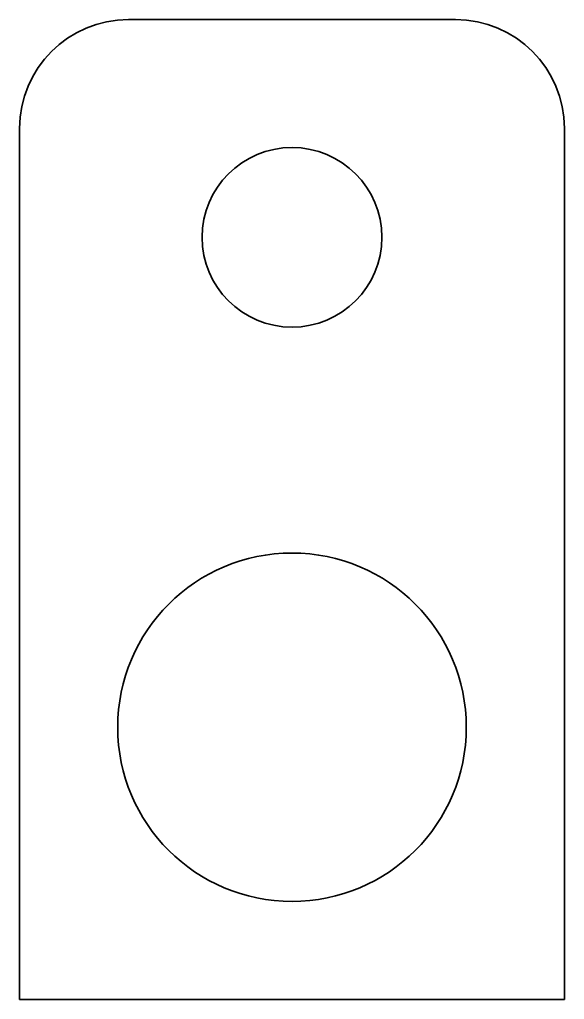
# Model space of a CAD drawing. Header units: inches. Extents: x 0 to 10, y 0 to 18.
import ezdxf

# ---------------------------------------------------------------- set-up
doc = ezdxf.new("R2010")
doc.units = ezdxf.units.IN
doc.header["$MEASUREMENT"] = 0
doc.layers.add('SIMUMAK Visible (ISO)', color=7, linetype='Continuous', lineweight=35)

# ---------------------------------------------------------------- blocks, each defined once
blk = doc.blocks.new('P-BTC-05-APOT01')
at = {"layer": 'SIMUMAK Visible (ISO)'}
for p, q in [((8, 18), (2, 18)), ((0, 16), (0, 0)), ((10, 0), (10, 16)), ((0, 0), (10, 0))]:
    blk.add_line(p, q, dxfattribs=at)
for centre, radius in [((5, 14), 1.65), ((5, 5), 3.2)]:
    blk.add_circle(centre, radius, dxfattribs=at)
at = {"layer": 'SIMUMAK Visible (ISO)', "extrusion": (0, 0, -1)}
for centre, start, end in [((-2, 16), 0, 90), ((-8, 16), 90, 180)]:
    blk.add_arc(centre, 2, start, end, dxfattribs=at)

msp = doc.modelspace()

# ---------------------------------------------------------------- block references
msp.add_blockref('P-BTC-05-APOT01', (0, 0))

doc.saveas('drawing.dxf')
